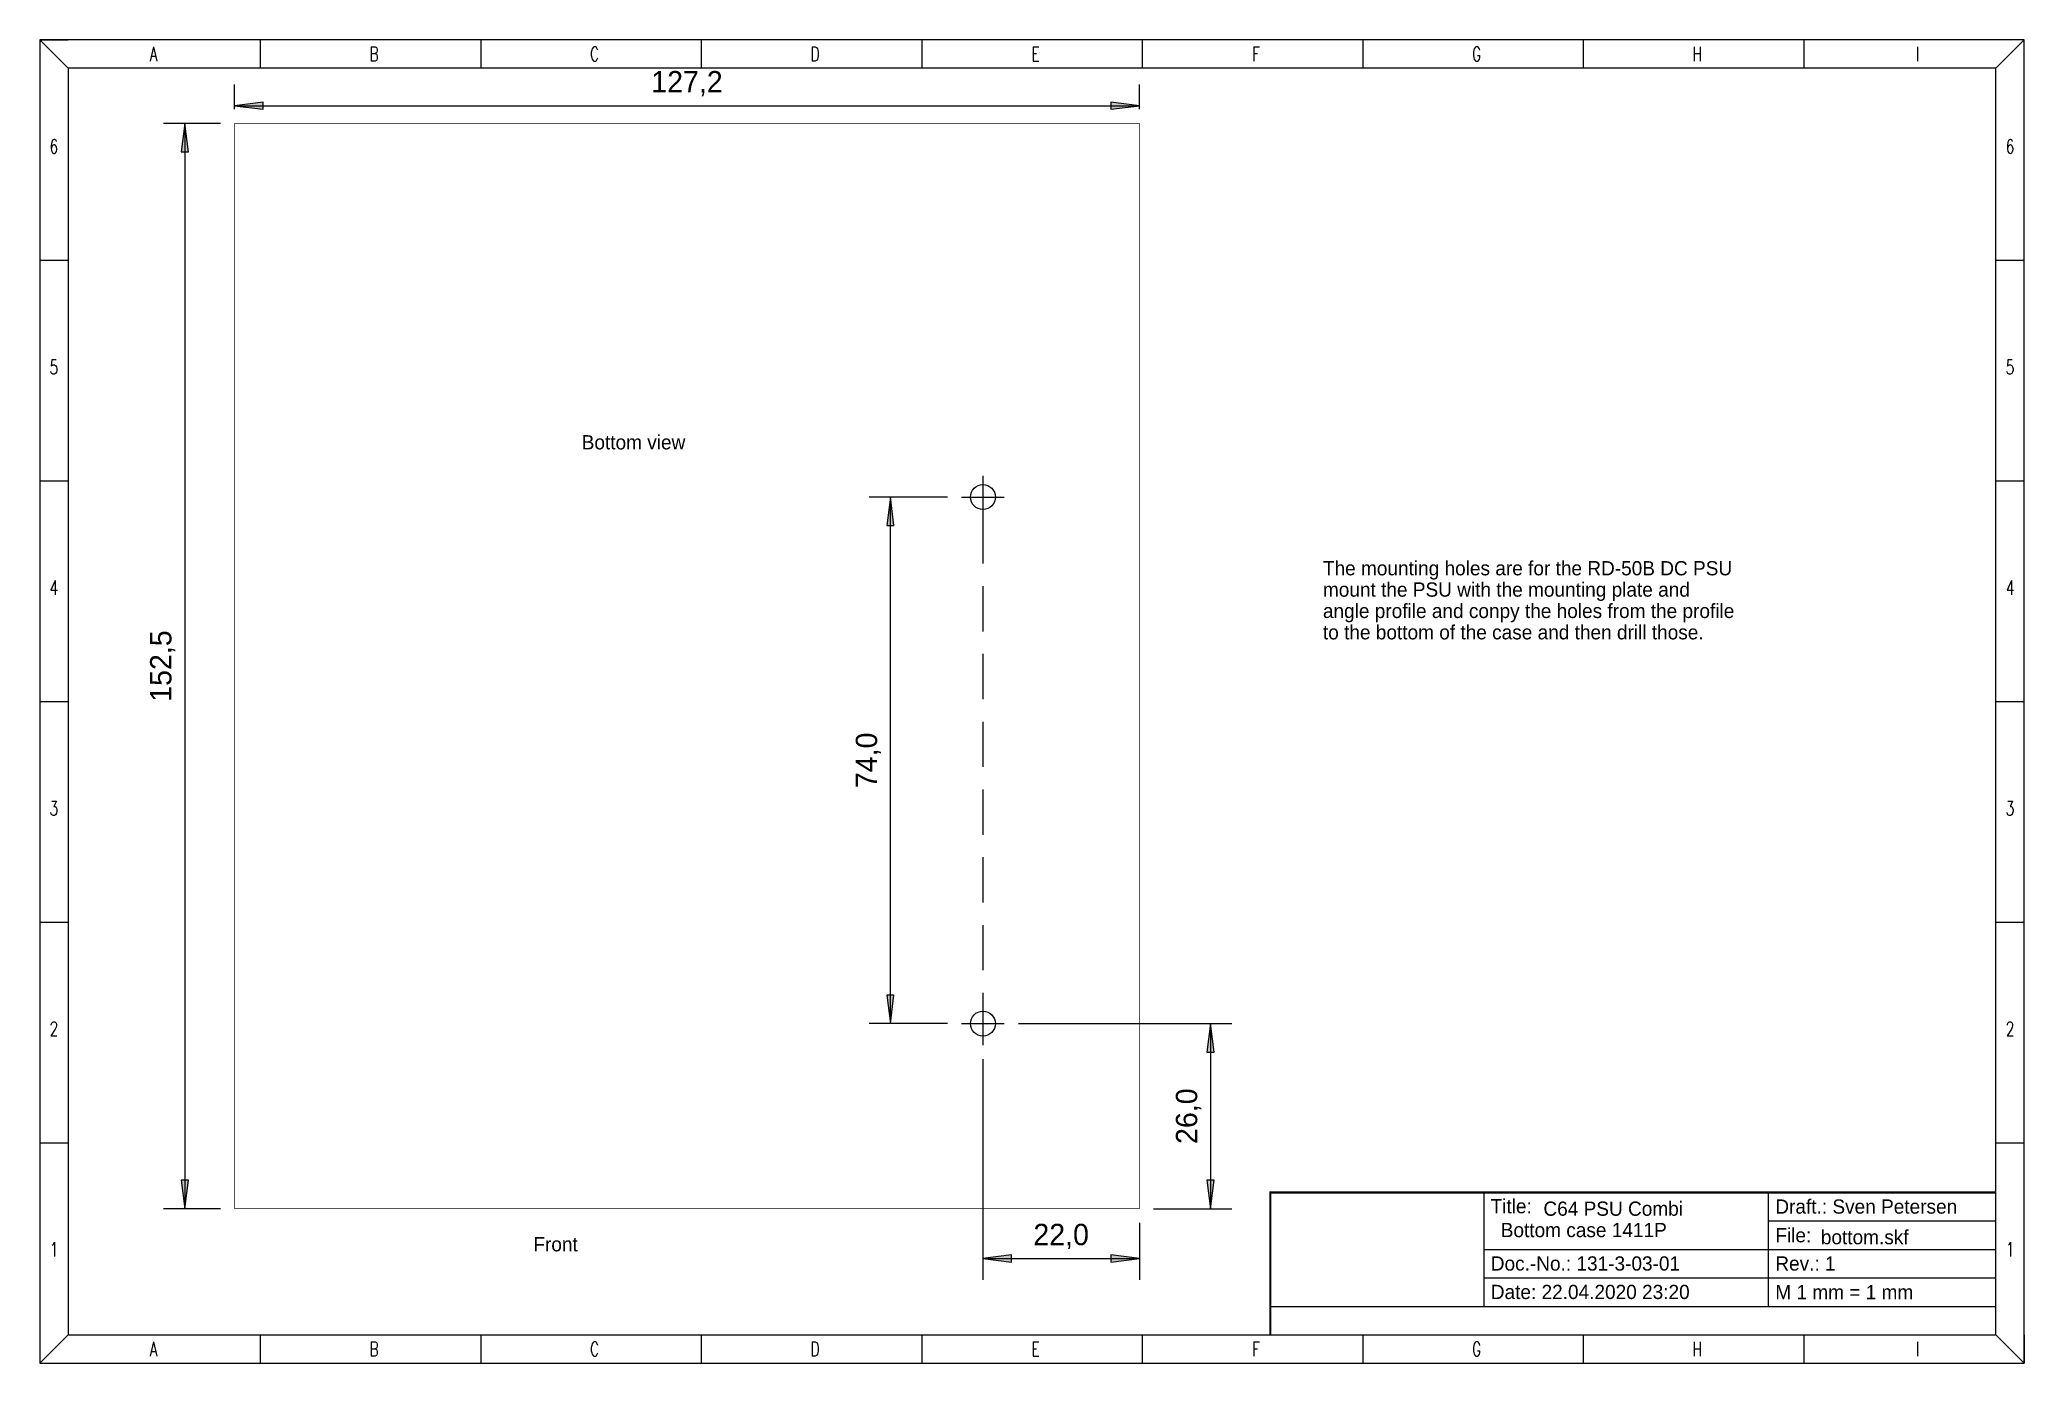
# Model space of a CAD drawing. Extents: x 13 to 292, y 8 to 194.
import ezdxf
from ezdxf.enums import TextEntityAlignment as Align

# ---------------------------------------------------------------- set-up
doc = ezdxf.new("R2010")
doc.units = 0
doc.linetypes.add('HIDDEN', pattern=[9.525, 6.35, -3.175])
for name, color, linetype in [('BEMASSUNG', 7, 'Continuous'), ('RAHMEN', 7, 'Continuous'), ('ZEICHNUNG', 7, 'Continuous')]:
    doc.layers.add(name, color=color, linetype=linetype)
doc.styles.add('FUTURALTBT', font='FUTURAL.TTF')
doc.styles.add('ROMANS', font='romans__.ttf')

# ---------------------------------------------------------------- blocks, each defined once
blk = doc.blocks.new('LONGARROW')
at = {"layer": 'BEMASSUNG', "linetype": 'Continuous'}
blk.add_hatch(color=0, dxfattribs=at).paths.add_polyline_path([(0, 0), (50.8, -6.35), (50.8, 6.35)])
at = {"layer": 'BEMASSUNG', "color": 0, "linetype": 'Continuous'}
blk.add_lwpolyline([(0, 0), (50.8, -6.35), (50.8, 6.35)], close=True, dxfattribs=at)

msp = doc.modelspace()

# ---------------------------------------------------------------- linework, layer by layer
at = {"layer": 'BEMASSUNG', "color": 7, "linetype": 'Continuous'}
for p, q in [((40, 184.5), (40, 188)), ((167.2, 184.5), (167.2, 188)), ((40, 185), (167.2, 185)), ((38, 182.5), (30, 182.5)), ((33, 182.5), (33, 30)), ((140.2, 130), (129.2, 130)), ((132.2, 56), (132.2, 130)), ((140.2, 56), (129.2, 56)), ((150.2, 56), (180.2, 56)), ((177.2, 56), (177.2, 30)), ((145.2, 51), (145.2, 20)), ((38, 30), (30, 30)), ((167.2, 28), (167.2, 20)), ((169.2, 30), (180.2, 30)), ((145.2, 23), (167.2, 23))]:
    msp.add_line(p, q, dxfattribs=at)
at = {"layer": 'BEMASSUNG', "color": 7, "linetype": 'HIDDEN'}
msp.add_line((145.2, 127), (145.2, 59), dxfattribs=at)
at = {"layer": 'RAHMEN', "color": 7, "linetype": 'Continuous'}
for p, q in [((12.6, 194.27), (16.6, 190.27)), ((12.6, 194.27), (16.6, 194.27)), ((291.6, 194.27), (12.6, 194.27)), ((12.6, 194.27), (12.6, 8.27)), ((43.6, 194.27), (43.6, 190.27)), ((74.6, 194.27), (74.6, 190.27)), ((105.6, 194.27), (105.6, 190.27)), ((136.6, 194.27), (136.6, 190.27)), ((167.6, 194.27), (167.6, 190.27)), ((198.6, 194.27), (198.6, 190.27)), ((229.6, 194.27), (229.6, 190.27)), ((260.6, 194.27), (260.6, 190.27)), ((287.6, 190.27), (291.6, 194.27)), ((291.6, 8.27), (291.6, 194.27)), ((287.6, 190.27), (16.6, 190.27)), ((16.6, 190.27), (16.6, 12.27)), ((287.6, 12.27), (287.6, 190.27)), ((12.6, 163.27), (16.6, 163.27)), ((287.6, 163.27), (291.6, 163.27)), ((12.6, 132.27), (16.6, 132.27)), ((287.6, 132.27), (291.6, 132.27)), ((12.6, 101.27), (16.6, 101.27)), ((287.6, 101.27), (291.6, 101.27)), ((12.6, 70.27), (16.6, 70.27)), ((287.6, 70.27), (291.6, 70.27)), ((12.6, 39.27), (16.6, 39.27)), ((287.6, 39.27), (291.6, 39.27)), ((215.6, 32.27), (215.6, 16.27)), ((255.6, 32.27), (255.6, 16.27)), ((255.6, 28.27), (287.6, 28.27)), ((215.6, 24.27), (255.6, 24.27)), ((255.6, 24.27), (287.6, 24.27)), ((215.6, 20.27), (255.6, 20.27)), ((255.6, 20.27), (287.6, 20.27)), ((185.6, 16.27), (287.6, 16.27)), ((12.6, 8.27), (16.6, 12.27)), ((16.6, 12.27), (287.6, 12.27)), ((43.6, 12.27), (43.6, 8.27)), ((74.6, 12.27), (74.6, 8.27)), ((105.6, 12.27), (105.6, 8.27)), ((136.6, 12.27), (136.6, 8.27)), ((167.6, 12.27), (167.6, 8.27)), ((198.6, 12.27), (198.6, 8.27)), ((229.6, 12.27), (229.6, 8.27)), ((260.6, 12.27), (260.6, 8.27)), ((287.6, 12.27), (291.6, 8.27)), ((291.6, 12.27), (291.6, 8.27)), ((12.6, 8.27), (291.6, 8.27))]:
    msp.add_line(p, q, dxfattribs=at)
msp.add_lwpolyline([(185.6, 12.27, 0.3, 0.3, 0), (185.6, 32.27, 0.3, 0.3, 0), (287.6, 32.27, 0.3, 0.3, 0)], format="xyseb", dxfattribs=at)
at = {"layer": 'ZEICHNUNG', "color": 7, "linetype": 'Continuous'}
for p, q in [((145.2, 133), (145.2, 127)), ((142.2, 130), (148.2, 130)), ((145.2, 59), (145.2, 53)), ((142.2, 56), (148.2, 56))]:
    msp.add_line(p, q, dxfattribs=at)
msp.add_lwpolyline([(40, 30, 0.1, 0.1, 0), (167.2, 30, 0.1, 0.1, 0), (167.2, 182.5, 0.1, 0.1, 0), (40, 182.5, 0.1, 0.1, 0)], format="xyseb", close=True, dxfattribs=at)
for centre in [(145.2, 130), (145.2, 56)]:
    msp.add_circle(centre, 1.75, dxfattribs=at)

# ---------------------------------------------------------------- block references
at = {"layer": 'BEMASSUNG', "color": 7, "linetype": 'Continuous', "xscale": 0.07874015748031496, "yscale": 0.07874015748031496}
for p in [(40, 185), (145.2, 23)]:
    msp.add_blockref('LONGARROW', p, dxfattribs=at)
for p, rotation in [((167.2, 185), 180), ((33, 182.5), 270.0000000000001), ((132.2, 130), 270.0000000000001), ((132.2, 56), 90.00000000000006), ((177.2, 56), 270.0000000000001), ((33, 30), 90.00000000000006), ((177.2, 30), 90.00000000000006), ((167.2, 23), 180)]:
    msp.add_blockref('LONGARROW', p, dxfattribs=dict(at, rotation=rotation))

# ---------------------------------------------------------------- texts
at = {"layer": 'BEMASSUNG', "color": 7, "linetype": 'Continuous', "style": 'FUTURALTBT'}
for s, p in [('127,2', (103.6, 188.37)), ('22,0', (156.2, 26.37))]:
    msp.add_text(s, height=3, dxfattribs=at).set_placement(p, align=Align.MIDDLE_CENTER)
at = {"layer": 'BEMASSUNG', "color": 7, "linetype": 'HIDDEN', "style": 'FUTURALTBT'}
for s, p in [('The mounting holes are for the RD-50B DC PSU', (193, 119)), ('mount the PSU with the mounting plate and ', (193, 116)), ('angle profile and conpy the holes from the profile', (193, 113)), ('to the bottom of the case and then drill those.', (193, 110))]:
    msp.add_text(s, height=2, dxfattribs=at).set_placement(p)
at = {"layer": 'BEMASSUNG', "color": 7, "linetype": 'Continuous', "style": 'FUTURALTBT'}
for s, p in [('152,5', (29.62, 106.25)), ('74,0', (128.83, 93)), ('26,0', (173.83, 43))]:
    msp.add_text(s, height=3, rotation=90, dxfattribs=at).set_placement(p, align=Align.MIDDLE_CENTER)
at = {"layer": 'RAHMEN', "color": 7, "linetype": 'Continuous', "style": 'ROMANS', "width": 0.705882}
for s, p in [('A', (28.6, 192.27)), ('B', (59.6, 192.27)), ('C', (90.6, 192.27)), ('D', (121.6, 192.27)), ('E', (152.6, 192.27)), ('F', (183.6, 192.27)), ('G', (214.6, 192.27)), ('H', (245.6, 192.27)), ('I', (276.6, 192.27)), ('6', (14.6, 179.27)), ('6', (289.6, 179.27)), ('5', (14.6, 148.27)), ('5', (289.6, 148.27)), ('4', (14.6, 117.27)), ('4', (289.6, 117.27)), ('3', (14.6, 86.27)), ('3', (289.6, 86.27)), ('2', (14.6, 55.27)), ('2', (289.6, 55.27)), ('1', (14.6, 24.27)), ('1', (289.6, 24.27)), ('A', (28.6, 10.27)), ('B', (59.6, 10.27)), ('C', (90.6, 10.27)), ('D', (121.6, 10.27)), ('E', (152.6, 10.27)), ('F', (183.6, 10.27)), ('G', (214.6, 10.27)), ('H', (245.6, 10.27)), ('I', (276.6, 10.27))]:
    msp.add_text(s, height=2, dxfattribs=at).set_placement(p, align=Align.MIDDLE_CENTER)
at = {"layer": 'RAHMEN', "color": 7, "linetype": 'Continuous', "style": 'FUTURALTBT'}
for s, p in [('Title:', (216.57, 29.35)), ('C64 PSU Combi', (224, 29)), ('Bottom case 1411P ', (218, 26)), ('File:', (256.6, 25.27)), ('bottom.skf', (263, 25))]:
    msp.add_text(s, height=2, dxfattribs=at).set_placement(p)
at = {"layer": 'RAHMEN', "color": 7, "linetype": 'Continuous', "char_height": 2, "attachment_point": 7, "style": 'FUTURALTBT'}
for s, insert in [('\\C7;\\H2;\\fFutura Lt BT|b0|i0;Draft.: \\H2;Sven Petersen', (256.6, 29.27)), ('\\C7;\\H2;\\fFutura Lt BT|b0|i0;Doc.-No.: \\H2;131-3-03-01', (216.6, 21.27)), ('\\C7;\\H2;\\fFutura Lt BT|b0|i0;Rev.: \\H2;1', (256.6, 21.27)), ('\\C7;\\H2;\\fFutura Lt BT|b0|i0;Date: \\H2;22.04.2020 \\H2;23:20', (216.6, 17.27)), ('\\C7;\\H2;\\fFutura Lt BT|b0|i0;M \\H2;1 mm = 1 mm', (256.6, 17.27))]:
    msp.add_mtext(s, dxfattribs=dict(at, insert=insert))
at = {"layer": 'ZEICHNUNG', "color": 7, "linetype": 'Continuous', "style": 'FUTURALTBT'}
for s, p in [('Bottom view', (88.8, 136.7)), ('Front', (82, 24))]:
    msp.add_text(s, height=2, dxfattribs=at).set_placement(p)

doc.saveas('drawing.dxf')
